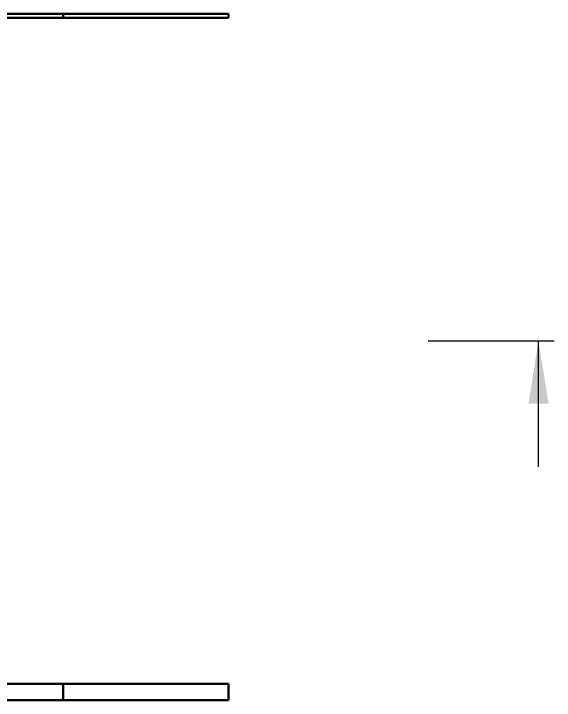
# Model space of a CAD drawing. Header units: millimetres. Extents: x 263 to 2983, y 441 to 2500.
# Drawn here: x 1159.2 to 1322.5, y 2278.9 to 2486.1 of the extents above; entities that cross this region are included whole.
import ezdxf

# ---------------------------------------------------------------- set-up
doc = ezdxf.new("R2010")
doc.units = ezdxf.units.MM
doc.header["$LTSCALE"] = 0.5
doc.layers.add('BOL', color=7, linetype='Continuous', lineweight=50)
doc.layers.add('SYM', color=30, linetype='Continuous')

msp = doc.modelspace()

# ---------------------------------------------------------------- linework, layer by layer
at = {"layer": 'BOL'}
for p, q in [((1174.15, 2486.1), (444.15, 2486.1)), ((1174.15, 2484.9), (444.15, 2484.9)), ((1174.15, 2484.9), (1174.15, 2486.1)), ((1224.15, 2486.1), (1174.15, 2486.1)), ((1224.15, 2484.9), (1174.15, 2484.9)), ((1224.15, 2484.9), (1224.15, 2486.1)), ((1174.15, 2283.9), (444.15, 2283.9)), ((1174.15, 2278.9), (1174.15, 2283.9)), ((1224.15, 2283.9), (1174.15, 2283.9)), ((1224.15, 2278.9), (1224.15, 2283.9)), ((1174.15, 2278.9), (444.15, 2278.9)), ((1224.15, 2278.9), (1174.15, 2278.9))]:
    msp.add_line(p, q, dxfattribs=at)
at = {"layer": 'SYM'}
for p, q in [((1284.42, 2387.42), (1322.52, 2387.42)), ((1317.75, 2349.32), (1317.75, 2387.42))]:
    msp.add_line(p, q, dxfattribs=at)
msp.add_solid([(1317.75, 2387.42), (1314.71, 2368.37), (1320.8, 2368.37)], dxfattribs=at)

doc.saveas('drawing.dxf')
